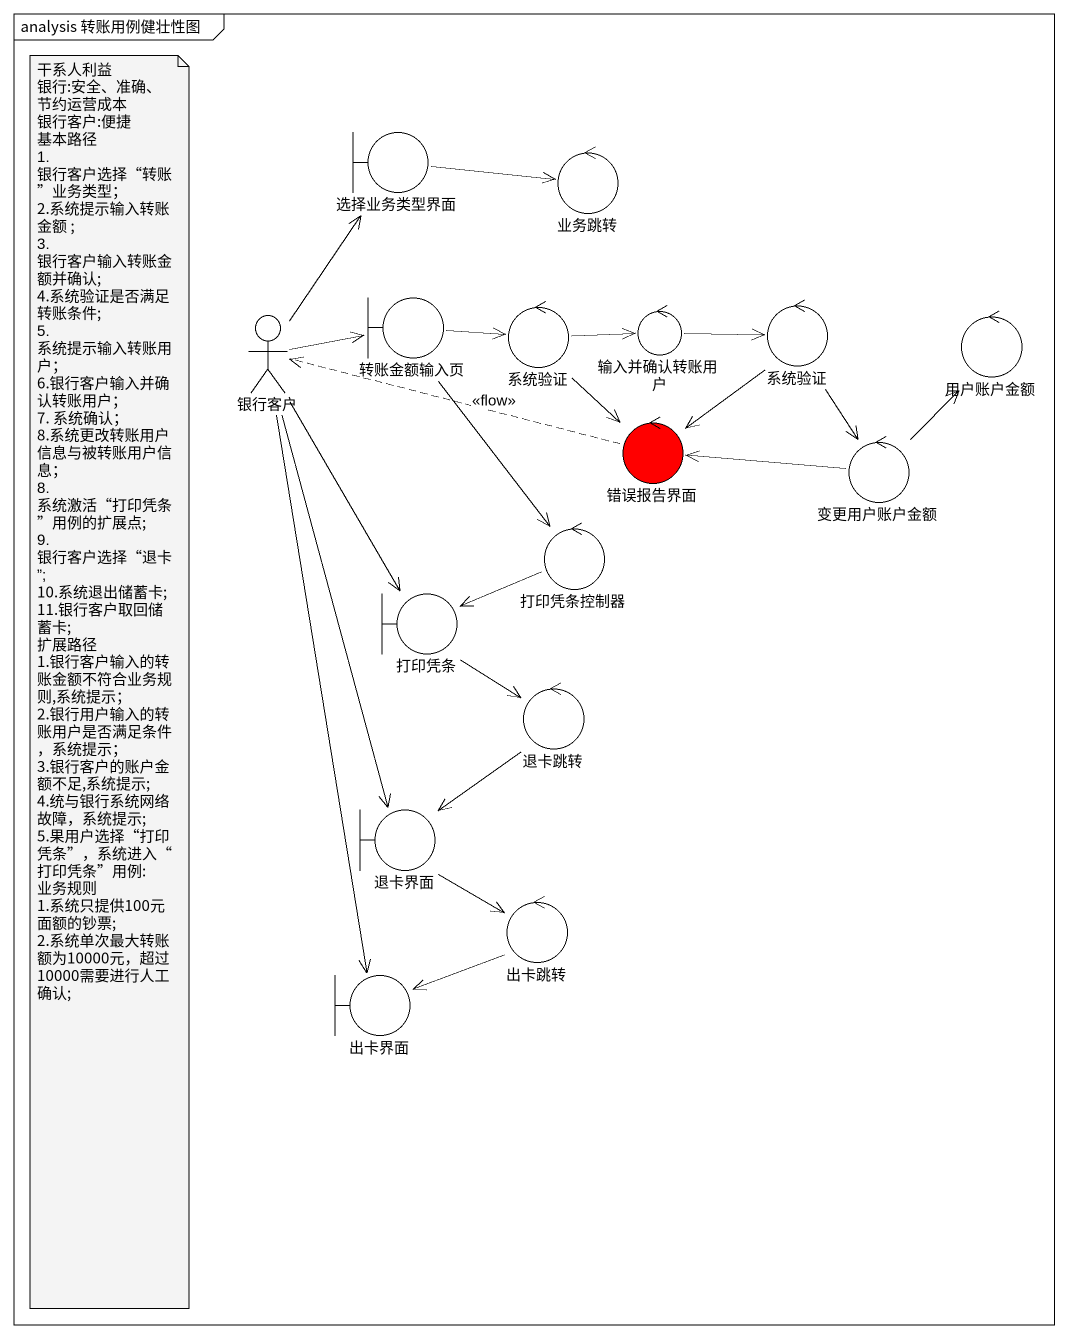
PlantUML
@startuml
mainframe analysis 转账用例健壮性图
boundary 选择业务类型界面
control 业务跳转
actor 银行客户
boundary 转账金额输入页
control 系统验证
control 输入并确认转账用户
control "系统验证" as 系统验证_2
control 用户账户金额
control 错误报告界面 #FF0000
control 变更用户账户金额
control 打印凭条控制器
boundary 打印凭条
control 退卡跳转
boundary 退卡界面
control 出卡跳转
boundary 出卡界面
选择业务类型界面 -right-> 业务跳转
银行客户 -up-> 选择业务类型界面
银行客户 -right-> 转账金额输入页
银行客户 --> 打印凭条
银行客户 --> 退卡界面
银行客户 --> 出卡界面
转账金额输入页 -right-> 系统验证
转账金额输入页 --> 打印凭条控制器
系统验证 -right-> 输入并确认转账用户
系统验证 --> 错误报告界面
输入并确认转账用户 -right-> 系统验证_2
系统验证_2 --> 错误报告界面
系统验证_2 --> 变更用户账户金额
错误报告界面 .left.> 银行客户 : <<flow>>
变更用户账户金额 -up-> 用户账户金额
变更用户账户金额 -left-> 错误报告界面
打印凭条控制器 --> 打印凭条
打印凭条 -right-> 退卡跳转
退卡跳转 --> 退卡界面
退卡界面 -right-> 出卡跳转
出卡跳转 --> 出卡界面
note as N1
  干系人利益
  银行:安全、准确、节约运营成本
  银行客户:便捷
  基本路径
  1. 银行客户选择“转账”业务类型；
  2.系统提示输入转账金额 ;
  3. 银行客户输入转账金额并确认;
  4.系统验证是否满足转账条件;
  5. 系统提示输入转账用户；
  6.银行客户输入并确认转账用户；
  7. 系统确认；
  8.系统更改转账用户信息与被转账用户信息；
  8. 系统激活“打印凭条”用例的扩展点;
  9. 银行客户选择“退卡”;
  10.系统退出储蓄卡;
  11.银行客户取回储蓄卡;
  扩展路径
  1.银行客户输入的转账金额不符合业务规则,系统提示；
  2.银行用户输入的转账用户是否满足条件，系统提示；
  3.银行客户的账户金额不足,系统提示;
  4.统与银行系统网络故障，系统提示;
  5.果用户选择“打印凭条”，系统进入“打印凭条”用例:
  业务规则
  1.系统只提供100元面额的钞票;
  2.系统单次最大转账额为10000元，超过10000需要进行人工确认;
end note
@enduml
